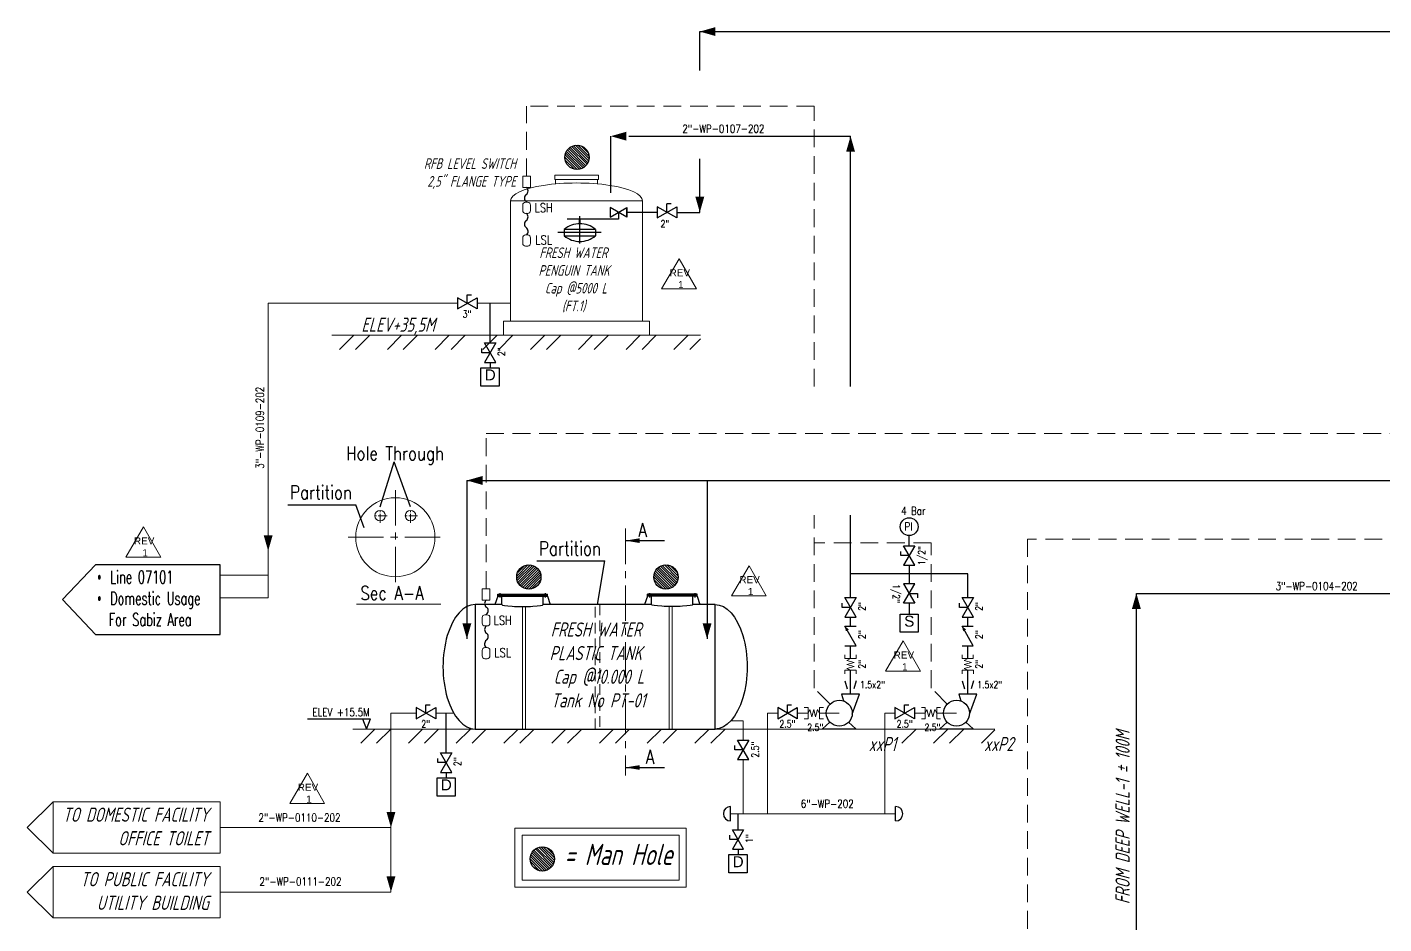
# Model space of a CAD drawing. Extents: x -29512 to 147477, y -5232 to 39709.
# Drawn here: x 137689.4 to 137880.8, y 9152.7 to 9279.3 of the extents above; entities that cross this region are included whole.
import ezdxf
from ezdxf.enums import TextEntityAlignment as Align

# ---------------------------------------------------------------- set-up
doc = ezdxf.new("R2010")
doc.units = 0
for name, pattern in [('ASSI', [16, 10, -2, 2, -2]), ('CENTER', [2, 1.25, -0.25, 0.25, -0.25]), ('HIDDEN', [0.375, 0.25, -0.125]), ('TRATTEGGIO', [5.5, 4, -1.5])]:
    doc.linetypes.add(name, pattern=pattern)
doc.layers.get('0').update_dxf_attribs({"linetype": 'CONTINUOUS'})
for name, color, linetype in [('DIMENSION', 3, 'CONTINUOUS'), ('GREEN', 92, 'CONTINUOUS'), ('P-0001', 7, 'CONTINUOUS'), ('PIPA', 6, 'CONTINUOUS'), ('roller', 11, 'CONTINUOUS'), ('S', 7, 'CONTINUOUS')]:
    doc.layers.add(name, color=color, linetype=linetype)
doc.layers.add('FITTING', color=7, linetype='CONTINUOUS', lineweight=13)
doc.layers.add('TAG', color=140, linetype='CONTINUOUS', lineweight=13)
doc.styles.add('A3', font='arial.ttf', dxfattribs={"height": 0.3})
doc.styles.add('C4', font='COMPLEX', dxfattribs={"height": 0.4})
doc.styles.add('Romand100', font='romand.shx', dxfattribs={"width": 0.8, "height": 200})
doc.styles.add('Romans100', font='romans.shx', dxfattribs={"width": 0.8, "height": 200})
doc.styles.add('S', font='ITALIC', dxfattribs={"height": 6})
doc.styles.add('S25', font='SIMPLEX', dxfattribs={"width": 0.8, "height": 0.25})
doc.styles.add('STYLE4', font='isocp.shx', dxfattribs={"width": 0.8, "oblique": 15, "height": 2})
doc.dimstyles.new('100', dxfattribs={"dimscale": 0, "dimtxt": 2, "dimasz": 1.5, "dimexe": 1.25, "dimexo": 0.625, "dimtad": 0, "dimdec": 1, "dimlfac": 100, "dimdsep": 46, "dimtxsty": 'STYLE4', "dimcen": -1.5, "dimclrd": 4, "dimclre": 4, "dimadec": 0, "dimazin": 0, "dimtfac": 1, "dimtdec": 1, "dimtmove": 2, "dimatfit": 3, "dimfxl": 1, "dimtolj": 1, "dimtzin": 0, "dimarcsym": 0})

# ---------------------------------------------------------------- blocks, each defined once
blk = doc.blocks.new('PUMP CENTRIFUGAL')
at = {"layer": 'PIPA', "color": 0, "lineweight": 25}
for points in [[(0.23, -2.81), (1.27, 0), (-1.27, 0), (-0.98, -0.96)], [(-2.92, -3.94), (-3.94, -4.91), (0.75, -4.91), (-0.27, -3.94)]]:
    blk.add_lwpolyline(points, dxfattribs=at)
blk.add_circle((-1.59, -2.68), 1.83, dxfattribs=at)
blk = doc.blocks.new('PRESA', base_point=(1.75, 0.1))
for p, q in [((1.5, 0.1), (1.5, 0.6)), ((1.5, 0.6), (2, 0.6)), ((2, 0.6), (2, 0.1)), ((2, 0.1), (1.5, 0.1))]:
    blk.add_line(p, q)
at = {"style": 'S', "width": 1.2}
blk.add_attdef('1', text='', height=0.3, dxfattribs=at).set_placement((1.75, 0.2), align=Align.CENTER)

msp = doc.modelspace()

# ---------------------------------------------------------------- hatches: boundary and pattern name
at = {"ltscale": 20}
h = msp.add_hatch(dxfattribs=at)
h.set_pattern_fill('ANSI31', color=1, scale=2, style=0)
h.set_pattern_definition([(135, (-95383.88862, -51093.32993), (0.1767766953, 0.1767766953), [])])
h.paths.add_polyline_path([(137765.266, 9260.9096, -1), (137768.691, 9260.9096, -1)])
h = msp.add_hatch(dxfattribs=at)
h.set_pattern_fill('ANSI31', color=1, scale=2, style=0)
h.set_pattern_definition([(45, (370911.03984, -51152.56305), (-0.1767766953, 0.1767766953), [])])
h.paths.add_polyline_path([(137761.8853, 9201.6765, 1), (137758.4602, 9201.6765, 1)])
h = msp.add_hatch(dxfattribs=at)
h.set_pattern_fill('ANSI31', color=1, scale=2, style=0)
h.set_pattern_definition([(135, (-95371.35672, -51152.56305), (0.1767766953, 0.1767766953), [])])
h.paths.add_polyline_path([(137777.7979, 9201.6765, -1), (137781.2229, 9201.6765, -1)])
h = msp.add_hatch(dxfattribs=at)
h.set_pattern_fill('ANSI31', color=1, scale=2, style=0)
h.set_pattern_definition([(135, (-95388.78793, -51192.34448), (0.1767766953, 0.1767766953), [])])
h.paths.add_polyline_path([(137760.3667, 9161.8951, -1), (137763.7917, 9161.8951, -1)])
at = {"layer": 'FITTING', "linetype": 'ByBlock', "ltscale": 0.5}
h = msp.add_hatch(dxfattribs=at)
h.set_pattern_fill('ANSI32', color=252, scale=0.5, style=0)
h.set_pattern_definition([(45, (-793.423, -4.356), (-3.36759605, 3.36759605), []), (45, (-791.178, -4.356), (-3.36759605, 3.36759605), [])])
h.paths.add_polyline_path([(137732.3908, 9233.8032), (137732.3908, 9235.8032), (137784.3875, 9235.8032), (137784.3875, 9233.8032)])

# ---------------------------------------------------------------- linework, layer by layer
at = {"color": 20, "lineweight": 5}
for p, q in [((137759.3111, 9254.1773), (137759.3111, 9253.4037)), ((137760.0136, 9254.5773), (137759.7111, 9254.5773)), ((137760.4136, 9253.4037), (137760.4136, 9254.1773)), ((137759.7111, 9253.0037), (137760.0136, 9253.0037)), ((137760.0136, 9249.9602), (137759.7111, 9249.9602)), ((137759.3111, 9249.5602), (137759.3111, 9248.7866)), ((137759.7111, 9248.3866), (137760.0136, 9248.3866)), ((137760.4136, 9248.7866), (137760.4136, 9249.5602)), ((137753.9867, 9196.3424), (137754.2892, 9196.3424)), ((137753.5867, 9195.1688), (137753.5867, 9195.9424)), ((137754.2892, 9194.7688), (137753.9867, 9194.7688)), ((137754.6892, 9195.9424), (137754.6892, 9195.1688)), ((137753.5867, 9190.5517), (137753.5867, 9191.3254)), ((137753.9867, 9191.7254), (137754.2892, 9191.7254)), ((137754.6892, 9191.3254), (137754.6892, 9190.5517)), ((137754.2892, 9190.1517), (137753.9867, 9190.1517))]:
    msp.add_line(p, q, dxfattribs=at)
for p, q in [((137778.281, 9253.9349), (137778.281, 9252.3613)), ((137778.281, 9252.3613), (137781.0349, 9253.9349)), ((137781.0349, 9252.3613), (137778.281, 9253.9349)), ((137780.248, 9254.3283), (137779.6579, 9254.3283)), ((137779.6579, 9253.1481), (137779.6579, 9254.3283)), ((137781.0349, 9253.9349), (137781.0349, 9252.3613)), ((137750.1136, 9239.5324), (137752.8675, 9241.106)), ((137752.8675, 9239.5324), (137750.1136, 9241.106)), ((137750.1136, 9241.106), (137750.1136, 9239.5324)), ((137751.4906, 9240.3192), (137751.4906, 9241.4994)), ((137751.4906, 9241.4994), (137752.0807, 9241.4994)), ((137752.8675, 9241.106), (137752.8675, 9239.5324)), ((137753.9269, 9234.7215), (137755.5005, 9234.7215)), ((137755.5005, 9234.7215), (137753.9269, 9231.9677)), ((137755.5005, 9231.9677), (137753.9269, 9234.7215)), ((137753.5335, 9233.3446), (137753.5335, 9233.9347)), ((137754.7137, 9233.3446), (137753.5335, 9233.3446)), ((137753.9269, 9231.9677), (137755.5005, 9231.9677)), ((137754.7137, 9231.9677), (137754.7137, 9231.2079)), ((137813.0398, 9206.0827), (137814.6134, 9206.0827)), ((137814.6134, 9206.0827), (137813.0398, 9203.3288)), ((137814.6134, 9203.3288), (137813.0398, 9206.0827)), ((137812.6464, 9204.7058), (137812.6464, 9205.2959)), ((137813.8266, 9204.7058), (137812.6464, 9204.7058)), ((137694.396, 9198.4857), (137699.0282, 9203.3884)), ((137716.6298, 9203.3884), (137699.0282, 9203.3884)), ((137716.6298, 9193.583), (137716.6298, 9203.3884)), ((137813.0398, 9203.3288), (137814.6134, 9203.3288)), ((137813.8266, 9203.3288), (137813.8266, 9202.1455)), ((137814.6134, 9200.7289), (137813.0398, 9200.7289)), ((137813.0398, 9197.9751), (137814.6134, 9200.7289)), ((137813.0398, 9200.7289), (137814.6134, 9197.9751)), ((137694.396, 9198.4857), (137699.0282, 9193.583)), ((137804.774, 9198.7653), (137806.3476, 9198.7653)), ((137806.3476, 9198.7653), (137804.774, 9196.0115)), ((137806.3476, 9196.0115), (137804.774, 9198.7653)), ((137813.8266, 9199.352), (137815.0068, 9199.352)), ((137815.0068, 9199.352), (137815.0068, 9198.7619)), ((137821.3056, 9198.7653), (137822.8792, 9198.7653)), ((137822.8792, 9198.7653), (137821.3056, 9196.0115)), ((137822.8792, 9196.0115), (137821.3056, 9198.7653)), ((137804.3806, 9197.3884), (137804.3806, 9197.9785)), ((137805.5608, 9197.3884), (137804.3806, 9197.3884)), ((137814.6134, 9197.9751), (137813.0398, 9197.9751)), ((137820.9122, 9197.3884), (137820.9122, 9197.9785)), ((137822.0924, 9197.3884), (137820.9122, 9197.3884)), ((137804.774, 9196.0115), (137806.3476, 9196.0115)), ((137821.3056, 9196.0115), (137822.8792, 9196.0115)), ((137699.0282, 9193.583), (137716.6298, 9193.583)), ((137744.2841, 9183.2463), (137744.2841, 9181.6727)), ((137747.0379, 9181.6727), (137744.2841, 9183.2463)), ((137744.2841, 9181.6727), (137747.0379, 9183.2463)), ((137745.661, 9183.6397), (137746.2511, 9183.6397)), ((137745.661, 9182.4595), (137745.661, 9183.6397)), ((137747.0379, 9183.2463), (137747.0379, 9181.6727)), ((137795.2813, 9183.2463), (137795.2813, 9181.6727)), ((137798.0351, 9181.6727), (137795.2813, 9183.2463)), ((137795.2813, 9181.6727), (137798.0351, 9183.2463)), ((137796.6582, 9183.6397), (137797.2483, 9183.6397)), ((137796.6582, 9182.4595), (137796.6582, 9183.6397)), ((137798.0351, 9183.2463), (137798.0351, 9181.6727)), ((137811.8129, 9183.2463), (137811.8129, 9181.6727)), ((137814.5667, 9181.6727), (137811.8129, 9183.2463)), ((137811.8129, 9181.6727), (137814.5667, 9183.2463)), ((137813.1898, 9183.6397), (137813.7799, 9183.6397)), ((137813.1898, 9182.4595), (137813.1898, 9183.6397)), ((137814.5667, 9183.2463), (137814.5667, 9181.6727)), ((137789.2242, 9177.2898), (137789.2242, 9177.8799)), ((137790.4044, 9177.2898), (137789.2242, 9177.2898)), ((137789.6176, 9178.6667), (137791.1912, 9178.6667)), ((137791.1912, 9178.6667), (137789.6176, 9175.9129)), ((137791.1912, 9175.9129), (137789.6176, 9178.6667)), ((137747.3347, 9175.4849), (137747.3347, 9176.075)), ((137748.5149, 9175.4849), (137747.3347, 9175.4849)), ((137747.7281, 9176.8618), (137749.3017, 9176.8618)), ((137749.3017, 9176.8618), (137747.7281, 9174.108)), ((137749.3017, 9174.108), (137747.7281, 9176.8618)), ((137789.6176, 9175.9129), (137791.1912, 9175.9129)), ((137747.7281, 9174.108), (137749.3017, 9174.108)), ((137748.5149, 9174.108), (137748.5149, 9173.3482)), ((137788.8994, 9166.0099), (137790.473, 9166.0099)), ((137790.473, 9166.0099), (137788.8994, 9163.256)), ((137790.473, 9163.256), (137788.8994, 9166.0099)), ((137788.506, 9164.633), (137788.506, 9165.2231)), ((137789.6862, 9164.633), (137788.506, 9164.633)), ((137788.8994, 9163.256), (137790.473, 9163.256)), ((137789.6862, 9163.256), (137789.6862, 9162.4962))]:
    msp.add_line(p, q)
at = {"color": 1, "lineweight": 20}
for p, q in [((137781.3986, 9246.598), (137778.9056, 9242.3438)), ((137781.3986, 9246.598), (137783.8073, 9242.3438)), ((137778.9056, 9242.3438), (137783.8073, 9242.3438)), ((137705.8346, 9208.7478), (137703.3416, 9204.4937)), ((137705.8346, 9208.7478), (137708.2433, 9204.4937)), ((137703.3416, 9204.4937), (137708.2433, 9204.4937)), ((137791.2342, 9203.2768), (137788.7412, 9199.0226)), ((137791.2342, 9203.2768), (137793.6429, 9199.0226)), ((137788.7412, 9199.0226), (137793.6429, 9199.0226)), ((137812.9958, 9192.6526), (137810.5028, 9188.3984)), ((137812.9958, 9192.6526), (137815.4044, 9188.3984)), ((137810.5028, 9188.3984), (137815.4044, 9188.3984)), ((137728.9392, 9173.9814), (137726.4463, 9169.7272)), ((137728.9392, 9173.9814), (137731.3479, 9169.7272)), ((137726.4463, 9169.7272), (137731.3479, 9169.7272))]:
    msp.add_line(p, q, dxfattribs=at)
at = {"color": 6}
for p, q in [((137739.194, 9211.5621), (137741.1883, 9217.933)), ((137743.4922, 9211.5621), (137741.1883, 9217.933)), ((137726.1646, 9211.8772), (137735.7588, 9211.8772)), ((137736.9688, 9208.6317), (137735.7588, 9211.8772)), ((137761.2805, 9203.956), (137770.8747, 9203.956)), ((137769.8416, 9197.803), (137770.8747, 9203.956))]:
    msp.add_line(p, q, dxfattribs=at)
at = {"color": 5}
for p, q in [((137755.7825, 9198.9703), (137755.3849, 9197.803)), ((137755.7825, 9198.9703), (137755.7825, 9199.2504)), ((137755.7825, 9199.2504), (137762.7861, 9199.2504)), ((137755.7825, 9199.1104), (137762.7861, 9199.1104)), ((137755.7825, 9198.9703), (137762.7861, 9198.9703)), ((137756.0895, 9199.4079), (137756.0895, 9198.7939)), ((137756.3661, 9197.803), (137756.3661, 9198.9703)), ((137762.2025, 9197.803), (137762.2025, 9198.9703)), ((137762.479, 9199.4079), (137762.479, 9198.7939)), ((137762.7861, 9198.9703), (137762.7861, 9199.2504)), ((137762.7861, 9198.9703), (137763.1837, 9197.803)), ((137776.897, 9198.9703), (137776.4994, 9197.803)), ((137776.897, 9198.9703), (137776.897, 9199.2504)), ((137783.9006, 9199.2504), (137776.897, 9199.2504)), ((137783.9006, 9199.1104), (137776.897, 9199.1104)), ((137783.9006, 9198.9703), (137776.897, 9198.9703)), ((137777.2041, 9199.4079), (137777.2041, 9198.7939)), ((137777.4806, 9197.803), (137777.4806, 9198.9703)), ((137783.317, 9197.803), (137783.317, 9198.9703)), ((137783.5936, 9199.4079), (137783.5936, 9198.7939)), ((137783.9006, 9198.9703), (137783.9006, 9199.2504)), ((137783.9006, 9198.9703), (137784.2982, 9197.803))]:
    msp.add_line(p, q, dxfattribs=at)
at = {"color": 1, "lineweight": 5}
for points in [[(137760.4136, 9258.2404), (137759.3111, 9258.2404), (137759.3111, 9256.6668), (137760.4136, 9256.6668)], [(137753.5867, 9200.0056), (137754.6892, 9200.0056), (137754.6892, 9198.432), (137753.5867, 9198.432)]]:
    msp.add_lwpolyline(points, close=True, dxfattribs=at)
at = {"color": 1, "ltscale": 20}
for centre in [(137766.9785, 9260.9096), (137760.1727, 9201.6765), (137779.5104, 9201.6765), (137762.0792, 9161.8951)]:
    msp.add_circle(centre, 1.7125, dxfattribs=at)
for centre, radius, start, end in [((137760.1608, 9255.1668), 0.6104, 125, 235), ((137759.4606, 9256.1668), 0.6104, 305, 55), ((137759.4606, 9254.1668), 0.6104, 42.256756, 55), ((137760.1608, 9251.5037), 0.6104, 125, 235), ((137759.4606, 9252.5037), 0.6104, 305, 55), ((137759.3749, 9250.4591), 0.6975, 314.337164, 51.334693), ((137754.5397, 9197.932), 0.6104, 125, 235), ((137754.5397, 9195.932), 0.6104, 125, 137.743244), ((137753.8395, 9196.932), 0.6104, 305, 55), ((137754.5397, 9194.2688), 0.6104, 125, 235), ((137754.6254, 9192.2242), 0.6975, 128.665307, 225.662836), ((137753.8395, 9193.2688), 0.6104, 305, 55)]:
    msp.add_arc(centre, radius, start, end)
at = {"color": 20, "lineweight": 5}
for centre, start, end in [((137759.7111, 9254.1773), 90, 180), ((137760.0136, 9254.1773), 0, 90), ((137759.7111, 9253.4037), 180, 270), ((137760.0136, 9253.4037), 270, 0), ((137759.7111, 9249.5602), 90, 180), ((137760.0136, 9249.5602), 0, 90), ((137759.7111, 9248.7866), 180, 270), ((137760.0136, 9248.7866), 270, 0), ((137753.9867, 9195.9424), 90, 180), ((137754.2892, 9195.9424), 0, 90), ((137753.9867, 9195.1688), 180, 270), ((137754.2892, 9195.1688), 270, 0), ((137753.9867, 9191.3254), 90, 180), ((137753.9867, 9190.5517), 180, 270), ((137754.2892, 9191.3254), 0, 90), ((137754.2892, 9190.5517), 270, 0)]:
    msp.add_arc(centre, 0.4, start, end, dxfattribs=at)
at = {"color": 5}
msp.add_ellipse((137759.2843, 9197.803), major_axis=(2.9182, 0), ratio=0.10115792, start_param=3.14159265, end_param=6.28318531, dxfattribs=at)
at = {"color": 5, "extrusion": (0, 0, -1)}
msp.add_ellipse((137780.3988, 9197.803), major_axis=(-2.9182, 0), ratio=0.10115792, start_param=3.14159265, end_param=6.28318531, dxfattribs=at)
at = {"layer": 'DIMENSION', "color": 3, "linetype": 'Continuous', "ltscale": 0.5}
for p, q in [((137784.2919, 9278.6636), (137920.3383, 9278.6636)), ((137784.2919, 9273.1643), (137784.2919, 9278.6636)), ((137771.7388, 9255.8859), (137771.7388, 9263.9004)), ((137774.2978, 9263.9004), (137805.5608, 9263.9004)), ((137805.5608, 9228.578), (137805.5608, 9263.9004)), ((137784.2919, 9253.1481), (137784.2919, 9260.7242)), ((137781.0349, 9253.1481), (137784.2919, 9253.1481)), ((137754.7137, 9234.7215), (137754.7137, 9240.3192)), ((137751.4371, 9215.308), (138049.9188, 9215.308)), ((137751.4371, 9215.308), (137751.4371, 9192.9419)), ((137785.3199, 9215.308), (137785.3199, 9192.9419)), ((137805.5608, 9198.7653), (137805.5608, 9210.4284)), ((137822.0924, 9202.1455), (137805.5608, 9202.1455)), ((137822.0924, 9198.7653), (137822.0924, 9202.1455)), ((137845.878, 9199.3679), (137964.2716, 9199.3679)), ((137845.878, 9142.0367), (137845.878, 9199.3679)), ((137805.5608, 9194.7355), (137805.5608, 9196.0115)), ((137805.5608, 9194.7355), (137805.5608, 9196.0115)), ((137822.0924, 9194.7355), (137822.0924, 9196.0115)), ((137822.0924, 9194.7355), (137822.0924, 9196.0115)), ((137805.5608, 9190.1695), (137805.5608, 9191.9817)), ((137805.5608, 9190.1695), (137805.5608, 9191.9817)), ((137822.0924, 9190.1695), (137822.0924, 9191.9817)), ((137822.0924, 9190.1695), (137822.0924, 9191.9817)), ((137805.5608, 9185.1408), (137805.5608, 9188.543)), ((137822.0924, 9185.1408), (137822.0924, 9188.543)), ((137748.5149, 9176.8618), (137748.5149, 9182.4595)), ((137789.6862, 9166.0099), (137789.6862, 9168.2733))]:
    msp.add_line(p, q, dxfattribs=at)
at = {"layer": 'DIMENSION', "color": 4, "linetype": 'HIDDEN', "lineweight": 13, "ltscale": 10}
for p, q in [((137800.4137, 9268.1195), (137759.8624, 9268.1195)), ((137759.8624, 9258.2404), (137759.8624, 9268.1195)), ((137800.4137, 9228.578), (137800.4137, 9268.1195)), ((137754.1379, 9221.9376), (138045.0949, 9221.9376)), ((137754.1379, 9200.0056), (137754.1379, 9221.9376)), ((137800.4137, 9186.0142), (137800.4137, 9210.4284)), ((137816.9453, 9206.4829), (137800.4137, 9206.4829)), ((137816.9453, 9186.0142), (137816.9453, 9206.4829)), ((138004.3002, 9207.0422), (137830.5065, 9207.0422)), ((137830.5065, 9207.0422), (137830.5065, 9098.5734)), ((137802.6742, 9183.7537), (137800.4137, 9186.0142)), ((137819.2058, 9183.7537), (137816.9453, 9186.0142))]:
    msp.add_line(p, q, dxfattribs=at)
at = {"layer": 'DIMENSION', "color": 0, "linetype": 'ByBlock', "ltscale": 0.5}
for p, q in [((137813.8266, 9206.0827), (137813.8266, 9207.5286)), ((137813.8266, 9202.1455), (137813.8266, 9200.7289)), ((137813.8266, 9197.9751), (137813.8266, 9196.4535)), ((137788.6344, 9167.2545), (137788.6344, 9169.2921)), ((137811.9153, 9167.2545), (137811.9153, 9169.2921))]:
    msp.add_line(p, q, dxfattribs=at)
at = {"layer": 'DIMENSION', "color": 6, "linetype": 'ByBlock', "ltscale": 0.5}
for p, q in [((137728.9552, 9181.6812), (137737.8542, 9181.6812)), ((137736.7177, 9181.6812), (137737.2859, 9180.2282)), ((137737.2859, 9180.2282), (137737.8542, 9181.6812))]:
    msp.add_line(p, q, dxfattribs=at)
at = {"layer": 'DIMENSION', "color": 5}
for points in [[(137756.3661, 9197.803), (137752.5931, 9197.803), (137752.5931, 9180.2282), (137786.4364, 9180.2282), (137786.4364, 9197.803), (137783.317, 9197.803)], [(137777.4806, 9197.803), (137762.2025, 9197.803)]]:
    msp.add_lwpolyline(points, dxfattribs=at)
at = {"layer": 'DIMENSION', "color": 0, "linetype": 'ByBlock', "ltscale": 0.5}
msp.add_circle((137813.8266, 9208.7823), 1.2537, dxfattribs=at)
for centre, start, end in [((137788.6344, 9168.2733), 90, 270), ((137811.9153, 9168.2733), 270, 90)]:
    msp.add_arc(centre, 1.0188, start, end, dxfattribs=at)
at = {"layer": 'DIMENSION', "color": 5}
msp.add_ellipse((137752.5931, 9189.0156), major_axis=(0, -8.7874), ratio=0.51511487, start_param=3.14159265, end_param=6.28318531, dxfattribs=at)
at = {"layer": 'DIMENSION', "color": 5, "extrusion": (0, 0, -1)}
msp.add_ellipse((137786.4364, 9189.0156), major_axis=(0, -8.7874), ratio=0.51511487, start_param=3.14159265, end_param=6.28318531, dxfattribs=at)
at = {"layer": 'DIMENSION', "color": 3, "linetype": 'Continuous', "ltscale": 0.5}
for points in [[(137784.2919, 9278.6636), (137786.4949, 9278.0341), (137786.4949, 9279.293)], [(137771.7388, 9263.9004), (137773.9419, 9264.5298), (137773.9419, 9263.2709)], [(137805.5608, 9263.9004), (137804.9313, 9261.6973), (137806.1902, 9261.6973)], [(137784.2919, 9253.1481), (137783.6624, 9255.3511), (137784.9213, 9255.3511)], [(137751.4371, 9215.308), (137753.6402, 9215.9374), (137753.6402, 9214.6785)], [(137845.878, 9199.3679), (137845.2485, 9197.1648), (137846.5074, 9197.1648)], [(137751.4371, 9192.9419), (137750.8077, 9195.145), (137752.0666, 9195.145)], [(137785.3199, 9192.9419), (137784.6904, 9195.145), (137785.9493, 9195.145)], [(137740.7254, 9166.3242), (137741.3548, 9168.5273), (137740.0959, 9168.5273)], [(137740.7254, 9157.2147), (137741.3548, 9159.4178), (137740.0959, 9159.4178)]]:
    msp.add_solid(points, dxfattribs=at)
at = {"layer": 'FITTING', "color": 40, "linetype": 'ByBlock', "ltscale": 0.5}
for p, q in [((137763.8224, 9258.4055), (137769.9997, 9258.4055)), ((137763.8224, 9257.7718), (137763.8224, 9258.4055)), ((137763.8224, 9257.7718), (137769.9997, 9257.7718)), ((137763.9381, 9257.1287), (137763.9381, 9257.7718)), ((137769.884, 9257.1287), (137769.884, 9257.7718)), ((137769.9997, 9257.7718), (137769.9997, 9258.4055)), ((137776.211, 9254.7953), (137757.611, 9254.7953)), ((137757.611, 9254.7953), (137757.611, 9237.8032)), ((137776.211, 9254.7953), (137776.211, 9237.8032)), ((137776.211, 9237.8032), (137757.611, 9237.8032))]:
    msp.add_line(p, q, dxfattribs=at)
at = {"layer": 'FITTING', "color": 3, "linetype": 'ByBlock', "ltscale": 0.5}
for p, q in [((137723.405, 9240.3192), (137723.405, 9198.7377)), ((137750.1136, 9240.3192), (137723.405, 9240.3192)), ((137757.611, 9240.3192), (137752.8675, 9240.3192)), ((137723.405, 9201.964), (137716.6298, 9201.964)), ((137723.405, 9198.7377), (137716.6298, 9198.7377)), ((137740.7254, 9182.4595), (137744.2841, 9182.4595)), ((137740.7254, 9182.4595), (137740.7254, 9157.2147)), ((137747.0379, 9182.4595), (137749.579, 9182.4595)), ((137788.698, 9181.4035), (137790.4044, 9181.4035)), ((137790.4044, 9181.4035), (137790.4044, 9178.6667)), ((137793.8472, 9182.4595), (137795.2813, 9182.4595)), ((137793.8472, 9182.4595), (137793.8472, 9168.2733)), ((137798.0351, 9182.4595), (137799.5612, 9182.4595)), ((137801.1877, 9182.4595), (137803.9683, 9182.4595)), ((137810.3788, 9182.4595), (137811.8129, 9182.4595)), ((137810.3788, 9182.4595), (137810.3788, 9168.2733)), ((137814.5667, 9182.4595), (137816.0929, 9182.4595)), ((137817.7193, 9182.4595), (137820.5, 9182.4595)), ((137790.4044, 9175.9129), (137790.4044, 9168.2733)), ((137788.6344, 9168.2733), (137811.9153, 9168.2733)), ((137740.7254, 9166.3242), (137716.6298, 9166.3242)), ((137716.6298, 9157.2147), (137740.7254, 9157.2147))]:
    msp.add_line(p, q, dxfattribs=at)
at = {"layer": 'FITTING', "linetype": 'ByBlock', "ltscale": 0.5}
for p, q in [((137732.3908, 9235.8032), (137784.3875, 9235.8032)), ((137735.8476, 9197.8546), (137747.7562, 9197.8546)), ((137735.367, 9180.2282), (137825.9174, 9180.2282)), ((137689.4028, 9166.3242), (137693.0774, 9169.9472)), ((137689.4028, 9166.3242), (137693.0774, 9162.7013)), ((137689.4028, 9157.2147), (137693.0774, 9160.8376)), ((137689.4028, 9157.2147), (137693.0774, 9153.5918))]:
    msp.add_line(p, q, dxfattribs=at)
at = {"layer": 'FITTING', "color": 1, "linetype": 'CENTER', "ltscale": 4}
for p, q in [((137741.3431, 9213.956), (137741.3431, 9200.635)), ((137773.7918, 9208.5043), (137773.7918, 9173.6569)), ((137734.6827, 9207.2955), (137748.0036, 9207.2955))]:
    msp.add_line(p, q, dxfattribs=at)
at = {"layer": 'FITTING', "color": 1, "linetype": 'CENTER'}
for p, q in [((137740.194, 9210.337), (137738.194, 9210.337)), ((137739.194, 9209.337), (137739.194, 9211.337)), ((137744.4922, 9210.337), (137742.4922, 9210.337)), ((137743.4922, 9209.337), (137743.4922, 9211.337))]:
    msp.add_line(p, q, dxfattribs=at)
at = {"layer": 'FITTING', "color": 252, "linetype": 'ByBlock', "ltscale": 0.5}
for p, q in [((137736.4597, 9178.2282), (137738.4597, 9180.2282)), ((137738.7048, 9178.2282), (137740.7048, 9180.2282)), ((137743.1949, 9178.2282), (137745.1949, 9180.2282)), ((137745.44, 9178.2282), (137747.44, 9180.2282)), ((137749.9301, 9178.2282), (137751.9301, 9180.2282)), ((137752.1752, 9178.2282), (137754.1752, 9180.2282)), ((137756.6653, 9178.2282), (137758.6653, 9180.2282)), ((137758.9104, 9178.2282), (137760.9104, 9180.2282)), ((137763.4005, 9178.2282), (137765.4005, 9180.2282)), ((137765.6455, 9178.2282), (137767.6455, 9180.2282)), ((137770.1357, 9178.2282), (137772.1357, 9180.2282)), ((137772.3807, 9178.2282), (137774.3807, 9180.2282)), ((137776.8709, 9178.2282), (137778.8709, 9180.2282)), ((137779.1159, 9178.2282), (137781.1159, 9180.2282)), ((137783.6061, 9178.2282), (137785.6061, 9180.2282)), ((137785.8511, 9178.2282), (137787.8511, 9180.2282)), ((137812.7919, 9178.2282), (137814.7919, 9180.2282)), ((137817.282, 9178.2282), (137819.282, 9180.2282)), ((137819.5271, 9178.2282), (137821.5271, 9180.2282)), ((137824.0172, 9178.2282), (137825.9174, 9180.1283))]:
    msp.add_line(p, q, dxfattribs=at)
at = {"layer": 'FITTING', "linetype": 'ByBlock', "ltscale": 0.5}
for points in [[(137777.211, 9235.8032), (137777.211, 9237.8032), (137756.611, 9237.8032), (137756.611, 9235.8032)], [(137716.6298, 9169.9472), (137716.6298, 9162.7013), (137693.0774, 9162.7013), (137693.0774, 9169.9472)], [(137758.2229, 9166.2472), (137782.3677, 9166.2472), (137782.3677, 9157.9149), (137758.2229, 9157.9149)], [(137759.2229, 9165.2472), (137781.3677, 9165.2472), (137781.3677, 9158.9149), (137759.2229, 9158.9149)], [(137716.6298, 9160.8376), (137716.6298, 9153.5918), (137693.0774, 9153.5918), (137693.0774, 9160.8376)]]:
    msp.add_lwpolyline(points, close=True, dxfattribs=at)
at = {"layer": 'FITTING', "color": 5, "linetype": 'ByBlock', "ltscale": 0.5}
for points in [[(137759.2843, 9197.5078), (137759.7073, 9197.5078), (137759.7073, 9180.2282), (137759.2843, 9180.2282)], [(137780.3988, 9197.5078), (137779.9758, 9197.5078), (137779.9758, 9180.2282), (137780.3988, 9180.2282)]]:
    msp.add_lwpolyline(points, close=True, dxfattribs=at)
at = {"layer": 'FITTING', "color": 4, "linetype": 'HIDDEN', "ltscale": 6}
msp.add_lwpolyline([(137769.5148, 9197.803), (137770.1684, 9197.803), (137770.1684, 9180.2282), (137769.5148, 9180.2282)], close=True, dxfattribs=at)
at = {"layer": 'FITTING', "linetype": 'ByBlock', "ltscale": 0.5}
for centre, radius in [((137741.3431, 9207.2955), 5.5823), ((137739.194, 9210.337), 0.746), ((137743.4922, 9210.337), 0.746)]:
    msp.add_circle(centre, radius, dxfattribs=at)
at = {"layer": 'FITTING', "color": 40, "linetype": 'ByBlock', "ltscale": 0.5}
msp.add_ellipse((137766.911, 9254.7953), major_axis=(-9.3, 0), ratio=0.2688172, start_param=3.14159265, end_param=6.28318531, dxfattribs=at)
at = {"layer": 'FITTING', "color": 3, "linetype": 'ByBlock', "ltscale": 0.5}
msp.add_solid([(137723.405, 9205.3644), (137722.7755, 9207.5675), (137724.0344, 9207.5675)], dxfattribs=at)
msp.add_solid([(137723.405, 9205.3644), (137722.7755, 9207.5675), (137724.0344, 9207.5675)], dxfattribs=at)
at = {"layer": 'GREEN', "lineweight": 15}
for points in [[(137804.7649, 9190.7056), (137804.7649, 9190.1695), (137806.3385, 9190.1695), (137806.3385, 9190.7056)], [(137821.2965, 9190.7056), (137821.2965, 9190.1695), (137822.8701, 9190.1695), (137822.8701, 9190.7056)], [(137806.3476, 9188.0069), (137806.3476, 9188.543), (137804.774, 9188.543), (137804.774, 9188.0069)], [(137822.8792, 9188.0069), (137822.8792, 9188.543), (137821.3056, 9188.543), (137821.3056, 9188.0069)], [(137799.0251, 9181.6727), (137799.5612, 9181.6727), (137799.5612, 9183.2463), (137799.0251, 9183.2463)], [(137801.7238, 9183.2554), (137801.1877, 9183.2554), (137801.1877, 9181.6818), (137801.7238, 9181.6818)], [(137815.5568, 9181.6727), (137816.0929, 9181.6727), (137816.0929, 9183.2463), (137815.5568, 9183.2463)], [(137818.2554, 9183.2554), (137817.7193, 9183.2554), (137817.7193, 9181.6818), (137818.2554, 9181.6818)]]:
    msp.add_lwpolyline(points, dxfattribs=at)
at = {"layer": 'P-0001', "linetype": 'TRATTEGGIO'}
for p, q in [((137773.9789, 9252.4689), (137771.6259, 9253.8273)), ((137771.6259, 9253.8273), (137771.6259, 9252.4689)), ((137771.6259, 9252.4689), (137773.9789, 9253.8273)), ((137773.9789, 9253.8273), (137773.9789, 9252.4689))]:
    msp.add_line(p, q, dxfattribs=at)
at = {"layer": 'P-0001', "linetype": 'Continuous'}
msp.add_line((137773.9789, 9252.7047), (137773.9789, 9253.5915), dxfattribs=at)
at = {"layer": 'P-0001', "linetype": 'ASSI'}
for p, q in [((137771.1167, 9252.2069), (137765.5647, 9252.2069)), ((137772.8024, 9252.2069), (137771.1167, 9252.2069)), ((137772.8024, 9253.1481), (137772.8024, 9252.2069)), ((137778.281, 9253.1481), (137773.9789, 9253.1481))]:
    msp.add_line(p, q, dxfattribs=at)
at = {"layer": 'P-0001', "color": 30, "linetype": 'ASSI', "true_color": 0xff842e}
for p, q in [((137767.3287, 9251.5499), (137767.3287, 9252.2069)), ((137767.3728, 9248.7452), (137767.3728, 9252.5996)), ((137767.4169, 9251.5499), (137767.4169, 9252.2069)), ((137770.3552, 9250.2951), (137764.2671, 9250.2951)), ((137769.5787, 9250.7363), (137765.1669, 9250.7363)), ((137765.1669, 9250.7363), (137765.1669, 9249.854)), ((137765.1669, 9249.854), (137769.5787, 9249.854)), ((137769.5787, 9250.7363), (137769.5787, 9249.854))]:
    msp.add_line(p, q, dxfattribs=at)
for centre, start, end in [((137767.3728, 9248.1539), 49.496564, 130.503436), ((137767.3728, 9252.4364), 229.496564, 310.503436)]:
    msp.add_arc(centre, 3.3963, start, end, dxfattribs=at)
at = {"layer": 'roller', "color": 0, "linetype": 'ByBlock', "lineweight": 15}
for points in [[(137805.5608, 9188.543), (137805.0415, 9188.7882), (137806.08, 9189.0644), (137805.0415, 9189.3406), (137806.08, 9189.6168), (137805.0415, 9189.893), (137805.5608, 9190.1692)], [(137822.0924, 9188.543), (137821.5732, 9188.7882), (137822.6117, 9189.0644), (137821.5732, 9189.3406), (137822.6117, 9189.6168), (137821.5732, 9189.893), (137822.0924, 9190.1692)], [(137799.5612, 9182.4595), (137799.8064, 9182.9787), (137800.0826, 9181.9403), (137800.3588, 9182.9787), (137800.635, 9181.9403), (137800.9112, 9182.9787), (137801.1874, 9182.4595)], [(137816.0929, 9182.4595), (137816.3381, 9182.9787), (137816.6143, 9181.9403), (137816.8904, 9182.9787), (137817.1666, 9181.9403), (137817.4428, 9182.9787), (137817.719, 9182.4595)]]:
    msp.add_lwpolyline(points, dxfattribs=at)
at = {"layer": 'S'}
for p, q in [((137806.3399, 9191.9817), (137804.7662, 9194.7355)), ((137804.7662, 9194.7355), (137806.3399, 9194.7355)), ((137822.8715, 9191.9817), (137821.2979, 9194.7355)), ((137821.2979, 9194.7355), (137822.8715, 9194.7355)), ((137804.7662, 9191.9817), (137806.3399, 9191.9817)), ((137821.2979, 9191.9817), (137822.8715, 9191.9817)), ((137804.774, 9187.0095), (137805.0887, 9185.908)), ((137806.3476, 9187.0095), (137806.0329, 9185.908)), ((137821.3056, 9187.0095), (137821.6203, 9185.908)), ((137822.8792, 9187.0095), (137822.5645, 9185.908))]:
    msp.add_line(p, q, dxfattribs=at)
for points in [[(137804.7662, 9194.7355), (137804.8963, 9194.0224), (137805.3219, 9194.2691)], [(137821.2979, 9194.7355), (137821.428, 9194.0224), (137821.8535, 9194.2691)]]:
    msp.add_solid(points, dxfattribs=at)

# ---------------------------------------------------------------- block references
ref = msp.add_blockref('PRESA', (137754.7137, 9228.6264), dxfattribs=dict(xscale=5.162921723796899, yscale=5.162921723825093, zscale=5.162921723825171))
ref.add_attrib('1', 'D', dxfattribs={"height": 1.5489, "style": 'A3'}).set_placement((137754.726, 9229.4319), align=Align.CENTER)
ref = msp.add_blockref('PRESA', (137813.8266, 9193.8721), dxfattribs=dict(xscale=5.162921723796899, yscale=5.162921723825093, zscale=5.162921723825171))
ref.add_attrib('1', 'S', dxfattribs={"height": 1.5489, "style": 'A3'}).set_placement((137813.839, 9194.6775), align=Align.CENTER)
ref = msp.add_blockref('PRESA', (137748.5149, 9170.7667), dxfattribs=dict(xscale=5.162921723796899, yscale=5.162921723825093, zscale=5.162921723825171))
ref.add_attrib('1', 'D', dxfattribs={"height": 1.5489, "style": 'A3'}).set_placement((137748.5273, 9171.5722), align=Align.CENTER)
ref = msp.add_blockref('PRESA', (137789.6862, 9159.9148), dxfattribs=dict(xscale=5.162921723796899, yscale=5.162921723825093, zscale=5.162921723825171))
ref.add_attrib('1', 'D', dxfattribs={"height": 1.5489, "style": 'A3'}).set_placement((137789.6985, 9160.7202), align=Align.CENTER)
at = {"layer": 'FITTING', "linetype": 'ByBlock'}
for p in [(137805.5608, 9185.1408), (137822.0924, 9185.1408)]:
    msp.add_blockref('PUMP CENTRIFUGAL', p, dxfattribs=at)

# ---------------------------------------------------------------- texts
at = {"color": 1, "lineweight": 25, "char_height": 1, "width": 6.090532, "attachment_point": 1, "style": 'C4'}
for insert in [(137778.3691, 9245.1211), (137702.8051, 9207.271), (137788.2047, 9201.8), (137809.9662, 9191.1757), (137725.9097, 9172.5045)]:
    msp.add_mtext('\\pi1.6698;{\\f@Arial Unicode MS|b0|i0|c0|p34;REV\\P\\pi2.8608;1}', dxfattribs=dict(at, insert=insert))
at = {"insert": (137699.3161, 9202.5752), "char_height": 1.8, "width": 23.291996, "attachment_point": 1, "style": 'S25'}
msp.add_mtext('\\pi-1.8,l1.8,t1.8;{\\fSymbol|b0|i0|c2|p18;\\W0.65;·^I\\Fsimplex|c0;Line 07101\\P\\fSymbol|b0|i0|c2|p18;·^I\\Fsimplex|c0;Domestic Usage\\P  For Sabiz Area }', dxfattribs=at)
at = {"layer": 'DIMENSION', "color": 2, "insert": (137758.3571, 9260.7785), "char_height": 1.5, "width": 13.561731, "attachment_point": 3, "style": 'STYLE4'}
msp.add_mtext('RFB LEVEL SWITCH\\P2,5" FLANGE TYPE', dxfattribs=at)
at = {"layer": 'DIMENSION', "color": 6, "attachment_point": 1, "style": 'STYLE4'}
for s, insert, char_height, width in [('\\pi4.3082;FRESH WATER\\P\\pi4.1882;PENGUIN TANK \\P\\pi5.097;Cap @5000 L\\P\\pi7.5085;(FT.1)', (137757.3526, 9248.1952), 1.5, 18.818142), ('\\pi8.3096;{\\C0;FRESH WATER\\P\\pi8.1496;PLASTIC TANK \\P\\pi8.7213;Cap @10.000 L\\P\\pi8.3496;Tank No PT-01}', (137754.9517, 9195.2725), 2, 30.221601)]:
    msp.add_mtext(s, dxfattribs=dict(at, insert=insert, char_height=char_height, width=width))
for s, insert, char_height in [('ELEV+35,5M', (137736.5568, 9238.2956), 2), ('= Man Hole', (137765.2229, 9164.032), 3)]:
    msp.add_mtext(s, dxfattribs=dict(at, insert=insert, char_height=char_height))
at = {"layer": 'DIMENSION', "color": 4, "char_height": 2, "width": 16.7101, "attachment_point": 3, "style": 'STYLE4'}
for s, insert in [('xxP1', (137811.9811, 9179.1048)), ('xxP2', (137828.5174, 9179.1048))]:
    msp.add_mtext(s, dxfattribs=dict(at, insert=insert))
at = {"layer": 'DIMENSION', "color": 2, "insert": (137842.9349, 9155.5026), "char_height": 2, "attachment_point": 1, "rotation": 90, "style": 'STYLE4'}
msp.add_mtext('FROM DEEP WELL-1 %%P 100M}', dxfattribs=at)
at = {"layer": 'DIMENSION', "color": 2, "char_height": 2, "attachment_point": 3, "style": 'STYLE4'}
for s, insert in [('TO DOMESTIC FACILITY\\POFFICE TOILET', (137715.0315, 9169.1377)), ('TO PUBLIC FACILITY\\PUTILITY BUILDING', (137715.0315, 9160.0282))]:
    msp.add_mtext(s, dxfattribs=dict(at, insert=insert))
at = {"layer": 'S', "color": 2, "style": 'S25', "width": 0.8}
for s, p in [('2"-WP-0107-202', (137793.4081, 9264.3921)), ('3"-WP-0104-202', (137877.0962, 9199.8287)), ('6"-WP-202', (137806.0053, 9169.1077)), ('2"-WP-0110-202', (137733.6089, 9167.1587)), ('2"-WP-0111-202', (137733.7489, 9158.1396))]:
    msp.add_text(s, height=1.1291, dxfattribs=at).set_placement(p, align=Align.RIGHT)
at = {"layer": 'S', "style": 'S25', "width": 0.8}
for s, height, p in [('2"', 1, (137779.9893, 9251.0562)), ('3"', 1, (137752.0747, 9238.3118)), ('4 Bar', 1.12913, (137816.1347, 9210.4523)), ('PI', 1.12913, (137814.2869, 9208.2365)), ('2"', 1, (137746.2451, 9180.4521)), ('2.5"', 1, (137797.7882, 9180.4521)), ('2.5"', 1, (137801.7154, 9179.9591)), ('2.5"', 1, (137814.3199, 9180.4521)), ('2.5"', 1, (137818.247, 9179.9591))]:
    msp.add_text(s, height=height, dxfattribs=at).set_placement(p, align=Align.RIGHT)
for s, rotation, p in [('2"', 90, (137756.8104, 9234.0915)), ('1/2"', 90, (137816.0823, 9206.0465)), ('1/2"', 270, (137811.5282, 9198.0059)), ('2"', 90, (137807.6576, 9198.1353)), ('2"', 90, (137824.1892, 9198.1353)), ('2"', 90, (137807.6576, 9194.153)), ('2"', 90, (137824.1892, 9194.153)), ('2"', 90, (137807.6576, 9189.9698)), ('2"', 90, (137824.1892, 9189.9698)), ('1.5x2"', 720, (137810.4245, 9185.9971)), ('1.5x2"', 720, (137826.9562, 9185.9971)), ('2.5"', 90, (137792.6023, 9178.448)), ('2"', 90, (137750.6117, 9176.2318)), ('1"', 90, (137791.783, 9165.3799))]:
    msp.add_text(s, height=1, rotation=rotation, dxfattribs=at).set_placement(p, align=Align.RIGHT)
at = {"layer": 'S', "color": 2, "style": 'S25', "width": 0.8}
msp.add_text('3"-WP-0109-202', height=1.1291, rotation=90, dxfattribs=at).set_placement((137722.803, 9228.5359), align=Align.RIGHT)
at = {"layer": 'S', "color": 6, "lineweight": 15, "style": 'S25', "width": 0.8}
msp.add_text('ELEV +15.5M', height=1.129135, dxfattribs=at).set_placement((137737.7319, 9182.028), align=Align.RIGHT)
at = {"layer": 'TAG', "color": 6, "style": 'Romand100', "width": 0.8}
for s, height, p in [('Hole Through', 1.945457, (137734.3994, 9218.1638)), ('Partition', 1.94546, (137726.4891, 9212.659)), ('Partition', 1.94546, (137761.605, 9204.7377))]:
    msp.add_text(s, height=height, dxfattribs=at).set_placement(p)
at = {"layer": 'TAG', "color": 1, "style": 'Romand100', "width": 0.8}
for s, height, p in [('A', 1.9455, (137775.6269, 9207.341)), ('Sec A-A', 1.94546, (137736.4074, 9198.4467)), ('A', 1.9455, (137776.6801, 9175.3245))]:
    msp.add_text(s, height=height, dxfattribs=at).set_placement(p)
at = {"layer": 'TAG', "lineweight": 5, "char_height": 1.27512, "width": 3.63475, "attachment_point": 5, "style": 'Romans100'}
for s, insert in [('LSH', (137762.2727, 9253.7965)), ('LSL', (137762.2727, 9249.2469)), ('LSH', (137756.4883, 9195.5616)), ('LSL', (137756.4883, 9191.0121))]:
    msp.add_mtext(s, dxfattribs=dict(at, insert=insert))

# ---------------------------------------------------------------- leaders
at = {"layer": 'FITTING', "color": 1, "linetype": 'ByBlock', "ltscale": 0.5}
for points in [[(137773.7918, 9206.8116), (137779.3019, 9206.8116)], [(137773.7918, 9174.795), (137779.3019, 9174.795)]]:
    msp.add_leader(points, dimstyle='100', override={"dimscale": 1, "dimasz": 2, "dimclrd": 1, "dimarcsym": 1}, dxfattribs=at)

doc.saveas('drawing.dxf')
